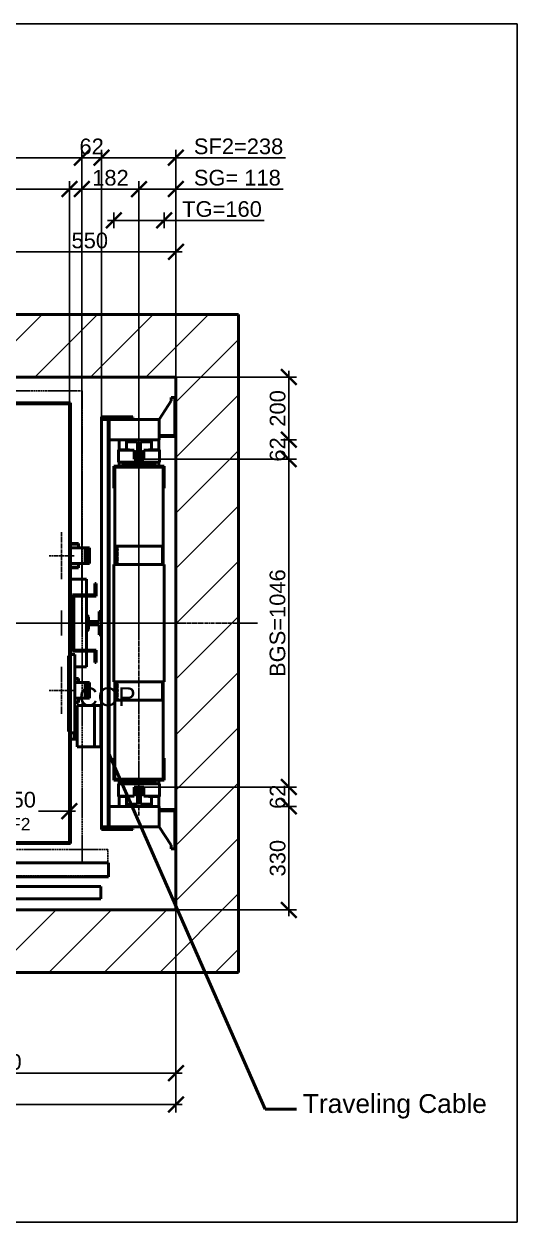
# Model space of a CAD drawing. Header units: millimetres. Extents: x -9546 to 173314, y -46180 to 27253.
# Drawn here: x 46175 to 47748, y -37458 to -33635 of the extents above; entities that cross this region are included whole.
import ezdxf

# ---------------------------------------------------------------- set-up
doc = ezdxf.new("R2010")
doc.units = ezdxf.units.MM
doc.linetypes.add('AM_ISO02W050', pattern=[7.5, 6, -1.5])
doc.linetypes.add('AM_ISO08W050', pattern=[18, 12, -1.5, 3, -1.5])
for name, color, linetype, lineweight in [('AM_0', 7, 'Continuous', 50), ('AM_5', 3, 'Continuous', 25), ('AM_8', 1, 'Continuous', 25), ('LDBuffer-AM_0', 7, 'Continuous', 50), ('LDCar-AM_0', 7, 'Continuous', 50), ('LDCar-AM_3', 6, 'AM_ISO02W050', 25), ('LDCar-AM_7', 4, 'AM_ISO08W050', 25), ('LDCarFrame-AM_0', 7, 'Continuous', 50), ('LDCarFrame-AM_3', 6, 'AM_ISO02W050', 25), ('LDElectricalComponents-AM_0', 7, 'Continuous', 50), ('LDForces-AM_0', 7, 'Continuous', 50), ('LDGear-AM_0', 7, 'Continuous', 50), ('LDGear-AM_7', 4, 'AM_ISO08W050', 25), ('LDGuides-AM_0', 7, 'Continuous', 50), ('LDHallButton-AM_0', 7, 'Continuous', 50), ('LDRailBrackets-AM_0', 7, 'Continuous', 50), ('LDShaft-AM_0', 7, 'Continuous', 50), ('LDShaft-AM_5', 3, 'Continuous', 25), ('LDShaft-AM_7', 4, 'AM_ISO08W050', 25)]:
    doc.layers.add(name, color=color, linetype=linetype, lineweight=lineweight)
doc.layers.add('AM_VIEWS', color=1, linetype='Continuous', lineweight=25, plot=False)
doc.styles.add('LD', font='ARIALUNI.ttf')
doc.dimstyles.new('LIFT', dxfattribs={"dimtxt": 2.5, "dimasz": 2.5, "dimexe": 1.25, "dimexo": 0, "dimgap": 0.5, "dimtad": 1, "dimdec": 0, "dimzin": 1, "dimdsep": 46, "dimtxsty": 'LD', "dimblk": 'ARCHTICK', "dimcen": 0, "dimdle": 1, "dimclrd": 3, "dimclre": 3, "dimclrt": 4, "dimadec": 0, "dimazin": 0, "dimtp": 0.1, "dimtm": 0.1, "dimtfac": 0.71, "dimtdec": 0, "dimtix": 1, "dimtmove": 0, "dimatfit": 3, "dimfxl": 1, "dimtolj": 1, "dimarcsym": 0})

# ---------------------------------------------------------------- blocks, each defined once
blk = doc.blocks.new('LD_20260611094835_000001A7')
at = {"layer": 'AM_8'}
for p, q in [((1523.2, 1700), (1723.2, 1900)), ((1700, 1700), (1900, 1900)), ((1876.8, 1700), (2076.8, 1900)), ((2053.6, 1700), (2253.6, 1900)), ((2150, 1619.7), (2350, 1819.7)), ((2150, 1442.9), (2350, 1642.9)), ((2150, 1266.1), (2350, 1466.1)), ((2150, 1089.3), (2350, 1289.3)), ((2150, 912.6), (2350, 1112.6)), ((2150, 735.8), (2350, 935.8)), ((2150, 559), (2350, 759)), ((2150, 382.2), (2350, 582.2)), ((2150, 205.5), (2350, 405.5)), ((2150, 28.7), (2350, 228.7)), ((2098.1, -200), (2350, 51.9)), ((1600, -167.8), (1767.8, 0)), ((1744.5, -200), (1944.5, 0)), ((1921.3, -200), (2121.3, 0)), ((2274.9, -200), (2350, -124.9))]:
    blk.add_line(p, q, dxfattribs=at)
blk = doc.blocks.new('LD_20260611094835_000001A8')
at = {"layer": 'LDShaft-AM_0'}
for p, q in [((2150, 1900), (0, 1900)), ((2350, 1900), (2150, 1900)), ((2350, -200), (2350, 1900)), ((0, 1700), (2150, 1700)), ((2150, 1635), (2150, 1700)), ((2150, 1700), (2150, 0)), ((2150, 320), (2150, 1510)), ((2150, 0), (2150, 195)), ((1580, 0), (2150, 0)), ((2150, 0), (1600, 0)), ((1600, -200), (2150, -200)), ((2150, -200), (2350, -200))]:
    blk.add_line(p, q, dxfattribs=at)
blk = doc.blocks.new('LD_20260611094835_000001AE')
at = {"layer": 'LDCar-AM_0'}
for p, q in [((900, 100), (8, 100)), ((900, 60), (900, 100)), ((8, 60), (900, 60))]:
    blk.add_line(p, q, dxfattribs=at)
blk = doc.blocks.new('LD_20260611094835_000001B1')
at = {"layer": 'LDElectricalComponents-AM_0'}
for p, q in [((-81.7, 0), (-81.7, -20)), ((-81.7, -20), (-81.7, 0)), ((-72, 20), (-79.5, 20)), ((-94, -20), (-81.7, -20)), ((-81.7, -20), (-72, -20))]:
    blk.add_line(p, q, dxfattribs=at)
blk = doc.blocks.new('LD_20260611094835_000001B3')
at = {"layer": 'AM_0'}
for p, q in [((-17, 87), (-72, 87)), ((-72, 87), (-72, -45)), ((3, 87), (-17, 87)), ((-17, 87), (-17, -45)), ((-17, -45), (-17, 87)), ((3, -45), (3, 87)), ((5, 87), (3, 87)), ((3, 87), (3, -45)), ((5, -45), (5, 87)), ((-72, -45), (-17, -45)), ((-17, -45), (3, -45)), ((3, -45), (5, -45))]:
    blk.add_line(p, q, dxfattribs=at)
blk = doc.blocks.new('LD_20260611094835_000001B4')
at = {"layer": 'LDShaft-AM_7'}
blk.add_line((-1270, 0), (1400, 0), dxfattribs=at)
blk = doc.blocks.new('LD_20260611094835_000001BE')
at = {"layer": 'LDCar-AM_0'}
for p, q in [((100, 658), (0, 658)), ((0, 658), (0, 650)), ((2, 656), (100, 656)), ((2, 650), (2, 656)), ((100, 656), (100, 658)), ((0, -650), (0, -658)), ((0, -658), (100, -658)), ((2, -656), (2, -650)), ((100, -656), (2, -656)), ((100, -658), (100, -656))]:
    blk.add_line(p, q, dxfattribs=at)
blk = doc.blocks.new('LD_20260611094835_000001C3')
at = {"layer": 'LDRailBrackets-AM_0'}
for p, q in [((-15, 709), (-54, 650)), ((-4, 720), (-15, 720)), ((-15, 720), (-15, 709)), ((0, 720), (-4, 720)), ((-4, 720), (-4, 595)), ((-4, 595), (-4, 720)), ((0, 595), (0, 720)), ((-216, 650), (-238, 650)), ((-238, 650), (-238, -650)), ((-216, -650), (-216, 650)), ((-213, 650), (-216, 650)), ((-216, 650), (-216, -650)), ((-54, 650), (-213, 650)), ((-213, -650), (-213, 650)), ((-54, 585), (-54, 650)), ((-213, 585), (-54, 585)), ((-4, 599), (-54, 599)), ((-54, 595), (-4, 595)), ((-54, 595), (-4, 595)), ((-4, 595), (-4, 599)), ((-4, 595), (0, 595)), ((-54, -585), (-213, -585)), ((-54, -650), (-54, -585)), ((-4, -595), (-54, -595)), ((-4, -595), (-54, -595)), ((-54, -599), (-4, -599)), ((0, -595), (-4, -595)), ((-4, -595), (-4, -720)), ((-4, -720), (-4, -595)), ((-4, -599), (-4, -595)), ((0, -720), (0, -595)), ((-238, -650), (-216, -650)), ((-216, -650), (-213, -650)), ((-213, -650), (-54, -650)), ((-54, -650), (-15, -709)), ((-15, -709), (-15, -720)), ((-15, -720), (-4, -720)), ((-4, -720), (0, -720))]:
    blk.add_line(p, q, dxfattribs=at)
blk = doc.blocks.new('LD_20260611094835_000001C4')
at = {"layer": 'LDCar-AM_0'}
for p, q in [((-80, 501), (-80, 431)), ((80, 501), (-80, 501)), ((77, 498), (-77, 498)), ((-77, 498), (-77, 187.5)), ((-77, 431), (-77, 498)), ((-77, 498), (77, 498)), ((77, 187.5), (77, 498)), ((77, 498), (77, 431)), ((80, 431), (80, 501)), ((-80, 431), (-77, 431)), ((77, 431), (80, 431)), ((80, 187.5), (-80, 187.5)), ((-80, 187.5), (-80, -187.5)), ((80, -187.5), (80, 187.5)), ((-80, -187.5), (80, -187.5)), ((-77, -187.5), (-77, -498)), ((77, -498), (77, -187.5)), ((-80, -431), (-80, -501)), ((-77, -431), (-80, -431)), ((-77, -498), (-77, -431)), ((77, -431), (77, -498)), ((80, -431), (77, -431)), ((80, -501), (80, -431)), ((-80, -501), (80, -501)), ((-77, -498), (77, -498)), ((77, -498), (-77, -498))]:
    blk.add_line(p, q, dxfattribs=at)
blk = doc.blocks.new('LD_20260611094835_000001C5')
at = {"layer": 'LDGear-AM_0'}
for p, q in [((-69.3, 246), (-75, 246)), ((-75, 246), (-75, 187.5)), ((-53, 246), (-69.3, 246)), ((-28.7, 246), (-53, 246)), ((0, 246), (-28.7, 246)), ((28.7, 246), (0, 246)), ((53, 246), (28.7, 246)), ((69.3, 246), (53, 246)), ((75, 246), (69.3, 246)), ((75, 187.5), (75, 246)), ((-75, -187.5), (-75, -246)), ((75, -246), (75, -187.5)), ((-75, -246), (-69.3, -246)), ((-69.3, -246), (-53, -246)), ((-53, -246), (-28.7, -246)), ((-28.7, -246), (0, -246)), ((0, -246), (28.7, -246)), ((28.7, -246), (53, -246)), ((53, -246), (69.3, -246)), ((69.3, -246), (75, -246))]:
    blk.add_line(p, q, dxfattribs=at)
blk = doc.blocks.new('LD_20260611094835_000001C6')
at = {"layer": 'LDGear-AM_7'}
for p, q in [((0, 40), (0, -40)), ((112.5, 0), (-112.5, 0))]:
    blk.add_line(p, q, dxfattribs=at)
blk = doc.blocks.new('LD_20260611094835_000001C8')
at = {"layer": 'LDCar-AM_7'}
blk.add_line((0, -614), (0, 614), dxfattribs=at)
blk = doc.blocks.new('LD_20260611094835_000001C9')
at = {"layer": 'LDCarFrame-AM_0'}
for p, q in [((-65, 30), (-65, 29)), ((-30, 30), (-65, 30)), ((-15, 29), (-65, 29)), ((-65, 29), (-65, -10)), ((-30, 29), (-30, 30)), ((-15, 0), (-15, 29)), ((-15, 24), (-15, 0)), ((-6, 24), (-15, 24)), ((15, 0), (-15, 0)), ((-6, 0), (-6, 24)), ((6, 24), (6, 0)), ((15, 24), (6, 24)), ((65, 29), (15, 29)), ((15, 29), (15, 0)), ((15, 0), (15, 24)), ((65, 30), (30, 30)), ((30, 30), (30, 29)), ((65, 29), (65, 30)), ((65, -10), (65, 29)), ((-65, -10), (65, -10)), ((-52, -10), (-52, -14)), ((-52, -14), (52, -14)), ((52, -14), (52, -10))]:
    blk.add_line(p, q, dxfattribs=at)
blk = doc.blocks.new('LD_20260611094835_000001CA')
at = {"layer": 'LDCarFrame-AM_0'}
for p, q in [((-52, -14), (-52, -17.5)), ((-52, -17.5), (52, -17.5)), ((52, -17.5), (52, -14))]:
    blk.add_line(p, q, dxfattribs=at)
blk = doc.blocks.new('LD_20260611094835_000001CB')
at = {"layer": 'LDCarFrame-AM_0'}
for p, q in [((-52, 17.5), (-52, 14)), ((52, 17.5), (-52, 17.5)), ((52, 14), (52, 17.5))]:
    blk.add_line(p, q, dxfattribs=at)
blk = doc.blocks.new('LD_20260611094835_000001CC')
at = {"layer": 'LDCarFrame-AM_0'}
for p, q in [((-65, 10), (-65, -29)), ((65, 10), (-65, 10)), ((52, 14), (-52, 14)), ((-52, 14), (-52, 10)), ((-15, -29), (-15, 0)), ((-15, 0), (15, 0)), ((-15, 0), (-15, -24)), ((-6, -24), (-6, 0)), ((6, 0), (6, -24)), ((15, 0), (15, -29)), ((15, -24), (15, 0)), ((52, 10), (52, 14)), ((65, -29), (65, 10)), ((-65, -29), (-65, -30)), ((-65, -29), (-15, -29)), ((-65, -30), (-30, -30)), ((-30, -30), (-30, -29)), ((-15, -24), (-6, -24)), ((6, -24), (15, -24)), ((15, -29), (65, -29)), ((30, -29), (30, -30)), ((30, -30), (65, -30)), ((65, -30), (65, -29))]:
    blk.add_line(p, q, dxfattribs=at)
blk = doc.blocks.new('LD_20260611094835_000001CE')
at = {"layer": 'LDGuides-AM_0'}
for p, q in [((5, 31), (-5, 31)), ((-5, 31), (-5, -24)), ((5, -24), (5, 31)), ((-5, -24), (-37.5, -24)), ((-37.5, -24), (-37.5, -31)), ((-37.5, -31), (37.5, -31)), ((37.5, -24), (5, -24)), ((37.5, -31), (37.5, -24))]:
    blk.add_line(p, q, dxfattribs=at)
blk = doc.blocks.new('LD_20260611094835_000001D1')
at = {"layer": 'LDGuides-AM_0'}
for p, q in [((37.5, 31), (-37.5, 31)), ((-37.5, 31), (-37.5, 24)), ((-37.5, 24), (-5, 24)), ((-5, 24), (-5, -31)), ((5, -31), (5, 24)), ((5, 24), (37.5, 24)), ((37.5, 24), (37.5, 31)), ((-5, -31), (5, -31))]:
    blk.add_line(p, q, dxfattribs=at)
blk = doc.blocks.new('LD_20260611094835_000001D4')
at = {"layer": 'LDBuffer-AM_0'}
for p, q in [((-40, 585), (-63, 585)), ((-63, 585), (-63, 553)), ((-37.5, 585), (-40, 585)), ((-40, 585), (-40, 553)), ((-37.5, 585), (-40, 585)), ((-40, 585), (-40, 553)), ((40, 585), (37.5, 585)), ((40, 585), (37.5, 585)), ((63, 585), (40, 585)), ((40, 553), (40, 585)), ((40, 553), (40, 585)), ((63, 553), (63, 585)), ((-63, 513), (-63, 501)), ((-6, 525), (-5, 525)), ((-6, 525), (-5, 525)), ((5, 525), (6, 525)), ((5, 525), (6, 525)), ((63, 501), (63, 513)), ((-63, -501), (-63, -513)), ((-5, -525), (-6, -525)), ((-5, -525), (-6, -525)), ((6, -525), (5, -525)), ((6, -525), (5, -525)), ((63, -513), (63, -501)), ((-63, -553), (-63, -585)), ((-40, -553), (-40, -585)), ((-40, -553), (-40, -585)), ((40, -585), (40, -553)), ((40, -585), (40, -553)), ((63, -585), (63, -553)), ((-63, -585), (-40, -585)), ((-40, -585), (-37.5, -585)), ((-40, -585), (-37.5, -585)), ((37.5, -585), (40, -585)), ((37.5, -585), (40, -585)), ((40, -585), (63, -585))]:
    blk.add_line(p, q, dxfattribs=at)
blk = doc.blocks.new('LD_20260611094835_000001D5')
at = {"layer": 'LDCar-AM_0'}
for p, q in [((803, 703), (-803, 703)), ((-800, 700), (800, 700)), ((800, 700), (800, -700)), ((803, -703), (803, 703)), ((800, -700), (450, -700)), ((453, -703), (803, -703))]:
    blk.add_line(p, q, dxfattribs=at)
blk = doc.blocks.new('LD_20260611094835_000001D6')
at = {"layer": 'LDForces-AM_0'}
for p, q in [((1855.6, 1152.5), (1869.5, 1152.5)), ((1869.5, 1152.5), (1855.6, 1152.5)), ((1855.6, 1147.5), (1869.5, 1147.5)), ((1869.5, 1147.5), (1855.6, 1147.5)), ((1871.5, 1155), (1857.5, 1155)), ((1871.5, 1155), (1869.5, 1152.5)), ((1869.5, 1152.5), (1871.5, 1155)), ((1869.5, 1152.5), (1871.5, 1150)), ((1871.5, 1150), (1869.5, 1152.5)), ((1871.5, 1150), (1869.5, 1147.5)), ((1869.5, 1147.5), (1871.5, 1150)), ((1869.5, 1147.5), (1871.5, 1145)), ((1871.5, 1145), (1869.5, 1147.5)), ((1874, 1155), (1871.5, 1155)), ((1874, 1105), (1874, 1155)), ((1960, 1155), (1959.5, 1155)), ((1962.5, 1155), (1960, 1155)), ((1960, 1155), (1960, 1105)), ((1960, 1105), (1960, 1155)), ((1964.5, 1152.5), (1962.5, 1155)), ((1962.5, 1150), (1964.5, 1152.5)), ((1964.5, 1147.5), (1962.5, 1150)), ((1962.5, 1145), (1964.5, 1147.5)), ((1855.6, 1142.5), (1869.5, 1142.5)), ((1869.5, 1142.5), (1855.6, 1142.5)), ((1855.6, 1137.5), (1869.5, 1137.5)), ((1869.5, 1137.5), (1855.6, 1137.5)), ((1855.6, 1132.5), (1869.5, 1132.5)), ((1869.5, 1132.5), (1855.6, 1132.5)), ((1855.6, 1127.5), (1869.5, 1127.5)), ((1869.5, 1127.5), (1855.6, 1127.5)), ((1855.6, 1122.5), (1869.5, 1122.5)), ((1869.5, 1122.5), (1855.6, 1122.5)), ((1855.6, 1117.5), (1869.5, 1117.5)), ((1869.5, 1117.5), (1855.6, 1117.5)), ((1855.6, 1112.5), (1869.5, 1112.5)), ((1869.5, 1112.5), (1855.6, 1112.5)), ((1871.5, 1145), (1869.5, 1142.5)), ((1869.5, 1142.5), (1871.5, 1145)), ((1869.5, 1142.5), (1871.5, 1140)), ((1871.5, 1140), (1869.5, 1142.5)), ((1871.5, 1140), (1869.5, 1137.5)), ((1869.5, 1137.5), (1871.5, 1140)), ((1869.5, 1137.5), (1871.5, 1135)), ((1871.5, 1135), (1869.5, 1137.5)), ((1871.5, 1135), (1869.5, 1132.5)), ((1869.5, 1132.5), (1871.5, 1135)), ((1869.5, 1132.5), (1871.5, 1130)), ((1871.5, 1130), (1869.5, 1132.5)), ((1871.5, 1130), (1869.5, 1127.5)), ((1869.5, 1127.5), (1871.5, 1130)), ((1869.5, 1127.5), (1871.5, 1125)), ((1871.5, 1125), (1869.5, 1127.5)), ((1871.5, 1125), (1869.5, 1122.5)), ((1869.5, 1122.5), (1871.5, 1125)), ((1869.5, 1122.5), (1871.5, 1120)), ((1871.5, 1120), (1869.5, 1122.5)), ((1871.5, 1120), (1869.5, 1117.5)), ((1869.5, 1117.5), (1871.5, 1120)), ((1869.5, 1117.5), (1871.5, 1115)), ((1871.5, 1115), (1869.5, 1117.5)), ((1871.5, 1115), (1869.5, 1112.5)), ((1869.5, 1112.5), (1871.5, 1115)), ((1869.5, 1112.5), (1871.5, 1110)), ((1871.5, 1110), (1869.5, 1112.5)), ((1871.5, 1110), (1869.5, 1107.5)), ((1869.5, 1107.5), (1871.5, 1110)), ((1964.5, 1142.5), (1962.5, 1145)), ((1962.5, 1140), (1964.5, 1142.5)), ((1964.5, 1137.5), (1962.5, 1140)), ((1962.5, 1135), (1964.5, 1137.5)), ((1964.5, 1132.5), (1962.5, 1135)), ((1962.5, 1130), (1964.5, 1132.5)), ((1964.5, 1127.5), (1962.5, 1130)), ((1962.5, 1125), (1964.5, 1127.5)), ((1964.5, 1122.5), (1962.5, 1125)), ((1962.5, 1120), (1964.5, 1122.5)), ((1964.5, 1117.5), (1962.5, 1120)), ((1962.5, 1115), (1964.5, 1117.5)), ((1964.5, 1112.5), (1962.5, 1115)), ((1962.5, 1110), (1964.5, 1112.5)), ((1964.5, 1107.5), (1962.5, 1110)), ((1855.6, 1107.5), (1869.5, 1107.5)), ((1869.5, 1107.5), (1855.6, 1107.5)), ((1857.5, 1105), (1871.5, 1105)), ((1869.5, 1107.5), (1871.5, 1105)), ((1871.5, 1105), (1869.5, 1107.5)), ((1871.5, 1105), (1874, 1105)), ((1959.5, 1105), (1960, 1105)), ((1960, 1105), (1962.5, 1105)), ((1962.5, 1105), (1964.5, 1107.5)), ((1855.6, 722.5), (1869.5, 722.5)), ((1869.5, 722.5), (1855.6, 722.5)), ((1855.6, 717.5), (1869.5, 717.5)), ((1869.5, 717.5), (1855.6, 717.5)), ((1855.6, 712.5), (1869.5, 712.5)), ((1869.5, 712.5), (1855.6, 712.5)), ((1855.6, 707.5), (1869.5, 707.5)), ((1869.5, 707.5), (1855.6, 707.5)), ((1855.6, 702.5), (1869.5, 702.5)), ((1869.5, 702.5), (1855.6, 702.5)), ((1855.6, 697.5), (1869.5, 697.5)), ((1869.5, 697.5), (1855.6, 697.5)), ((1855.6, 692.5), (1869.5, 692.5)), ((1869.5, 692.5), (1855.6, 692.5)), ((1871.5, 725), (1857.5, 725)), ((1871.5, 725), (1869.5, 722.5)), ((1869.5, 722.5), (1871.5, 725)), ((1869.5, 722.5), (1871.5, 720)), ((1871.5, 720), (1869.5, 722.5)), ((1871.5, 720), (1869.5, 717.5)), ((1869.5, 717.5), (1871.5, 720)), ((1869.5, 717.5), (1871.5, 715)), ((1871.5, 715), (1869.5, 717.5)), ((1871.5, 715), (1869.5, 712.5)), ((1869.5, 712.5), (1871.5, 715)), ((1869.5, 712.5), (1871.5, 710)), ((1871.5, 710), (1869.5, 712.5)), ((1871.5, 710), (1869.5, 707.5)), ((1869.5, 707.5), (1871.5, 710)), ((1869.5, 707.5), (1871.5, 705)), ((1871.5, 705), (1869.5, 707.5)), ((1871.5, 705), (1869.5, 702.5)), ((1869.5, 702.5), (1871.5, 705)), ((1869.5, 702.5), (1871.5, 700)), ((1871.5, 700), (1869.5, 702.5)), ((1871.5, 700), (1869.5, 697.5)), ((1869.5, 697.5), (1871.5, 700)), ((1869.5, 697.5), (1871.5, 695)), ((1871.5, 695), (1869.5, 697.5)), ((1871.5, 695), (1869.5, 692.5)), ((1869.5, 692.5), (1871.5, 695)), ((1869.5, 692.5), (1871.5, 690)), ((1871.5, 690), (1869.5, 692.5)), ((1871.5, 690), (1869.5, 687.5)), ((1869.5, 687.5), (1871.5, 690)), ((1874, 725), (1871.5, 725)), ((1874, 675), (1874, 725)), ((1960, 725), (1959.5, 725)), ((1962.5, 725), (1960, 725)), ((1960, 725), (1960, 675)), ((1960, 675), (1960, 725)), ((1964.5, 722.5), (1962.5, 725)), ((1962.5, 720), (1964.5, 722.5)), ((1964.5, 717.5), (1962.5, 720)), ((1962.5, 715), (1964.5, 717.5)), ((1964.5, 712.5), (1962.5, 715)), ((1962.5, 710), (1964.5, 712.5)), ((1964.5, 707.5), (1962.5, 710)), ((1962.5, 705), (1964.5, 707.5)), ((1964.5, 702.5), (1962.5, 705)), ((1962.5, 700), (1964.5, 702.5)), ((1964.5, 697.5), (1962.5, 700)), ((1962.5, 695), (1964.5, 697.5)), ((1964.5, 692.5), (1962.5, 695)), ((1962.5, 690), (1964.5, 692.5)), ((1964.5, 687.5), (1962.5, 690)), ((1855.6, 687.5), (1869.5, 687.5)), ((1869.5, 687.5), (1855.6, 687.5)), ((1855.6, 682.5), (1869.5, 682.5)), ((1869.5, 682.5), (1855.6, 682.5)), ((1855.6, 677.5), (1869.5, 677.5)), ((1869.5, 677.5), (1855.6, 677.5)), ((1857.5, 675), (1871.5, 675)), ((1869.5, 687.5), (1871.5, 685)), ((1871.5, 685), (1869.5, 687.5)), ((1871.5, 685), (1869.5, 682.5)), ((1869.5, 682.5), (1871.5, 685)), ((1869.5, 682.5), (1871.5, 680)), ((1871.5, 680), (1869.5, 682.5)), ((1871.5, 680), (1869.5, 677.5)), ((1869.5, 677.5), (1871.5, 680)), ((1869.5, 677.5), (1871.5, 675)), ((1871.5, 675), (1869.5, 677.5)), ((1871.5, 675), (1874, 675)), ((1959.5, 675), (1960, 675)), ((1960, 675), (1962.5, 675)), ((1962.5, 685), (1964.5, 687.5)), ((1964.5, 682.5), (1962.5, 685)), ((1962.5, 680), (1964.5, 682.5)), ((1964.5, 677.5), (1962.5, 680)), ((1962.5, 675), (1964.5, 677.5))]:
    blk.add_line(p, q, dxfattribs=at)
blk = doc.blocks.new('LD_20260611094835_000001D7')
at = {"layer": 'LDCarFrame-AM_0'}
for p, q in [((855, 140), (803, 140)), ((855, 90), (855, 140)), ((885, 126), (881, 126)), ((881, 126), (881, 90)), ((885, 86), (885, 126)), ((881, 90), (810, 90)), ((810, 90), (810, 50)), ((814, 86), (885, 86)), ((814, 50), (814, 86)), ((855, -86), (855, 86)), ((814, 50), (810, 50)), ((810, 50), (810, -50)), ((810, 50), (814, 50)), ((814, -50), (814, 50)), ((814, -50), (810, -50)), ((810, -50), (810, -90)), ((810, -50), (814, -50)), ((814, -86), (814, -50)), ((810, -90), (881, -90)), ((885, -86), (814, -86)), ((855, -140), (855, -90)), ((881, -90), (881, -126)), ((885, -126), (885, -86)), ((817.5, -140), (855, -140)), ((881, -126), (885, -126))]:
    blk.add_line(p, q, dxfattribs=at)
blk = doc.blocks.new('LD_20260611094835_000001D8')
at = {"layer": 'LDGear-AM_0'}
for p, q in [((829, 253.5), (803, 253.5)), ((829, 251.5), (803, 251.5)), ((803, 251.5), (829, 251.5)), ((803.7, 240), (803, 240)), ((828, 240), (803.7, 240)), ((844.3, 240), (828, 240)), ((829, 251.5), (829, 253.5)), ((829, 240), (829, 251.5)), ((847.5, 240), (844.3, 240)), ((803, 190), (803.7, 190)), ((829, 178.5), (803, 178.5)), ((803, 178.5), (829, 178.5)), ((803, 176.5), (829, 176.5)), ((803.7, 190), (828, 190)), ((828, 190), (844.3, 190)), ((829, 178.5), (829, 190)), ((829, 176.5), (829, 178.5)), ((844.3, 190), (847.5, 190)), ((829, -176.5), (817.5, -176.5)), ((829, -178.5), (817.5, -178.5)), ((817.5, -178.5), (829, -178.5)), ((828, -190), (817.5, -190)), ((844.3, -190), (828, -190)), ((829, -178.5), (829, -176.5)), ((829, -190), (829, -178.5)), ((847.5, -190), (844.3, -190)), ((817.5, -240), (828, -240)), ((829, -251.5), (817.5, -251.5)), ((817.5, -251.5), (829, -251.5)), ((817.5, -253.5), (829, -253.5)), ((828, -240), (844.3, -240)), ((829, -251.5), (829, -240)), ((829, -253.5), (829, -251.5)), ((844.3, -240), (847.5, -240))]:
    blk.add_line(p, q, dxfattribs=at)
at = {"layer": 'LDGear-AM_7'}
for p, q in [((775, 280), (775, 290)), ((775, 150), (775, 280)), ((815, 215), (735, 215)), ((775, 140), (775, 150)), ((775, -150), (775, -140)), ((775, -280), (775, -150)), ((815, -215), (735, -215)), ((775, -290), (775, -280))]:
    blk.add_line(p, q, dxfattribs=at)
blk = doc.blocks.new('LD_20260611094835_000001DA')
at = {"layer": 'LDGear-AM_7'}
for p, q in [((0, -40), (0, 40)), ((-115, 0), (115, 0))]:
    blk.add_line(p, q, dxfattribs=at)
blk = doc.blocks.new('LD_20260611094835_000001DE')
at = {"layer": 'LDCarFrame-AM_0'}
for p, q in [((20.5, 20), (15, 26.3)), ((20.5, 15), (15, 15)), ((15, 15), (20.5, 15)), ((15, 6), (20.5, 6)), ((20.5, 15), (20.5, 20)), ((20.5, 6), (20.5, 15)), ((20.5, -6), (15, -6)), ((15, -15), (20.5, -15)), ((20.5, -15), (15, -15)), ((15, -26.3), (20.5, -20)), ((20.5, -15), (20.5, -6)), ((20.5, -20), (20.5, -15))]:
    blk.add_line(p, q, dxfattribs=at)
blk = doc.blocks.new('LD_20260611094835_000001E6')
at = {"layer": 'LDGuides-AM_0'}
for p, q in [((24, 5), (-16, 5)), ((31, 37.5), (24, 37.5)), ((24, 37.5), (24, 5)), ((31, -37.5), (31, 37.5)), ((-16, -5), (24, -5)), ((24, -5), (24, -37.5)), ((24, -37.5), (31, -37.5))]:
    blk.add_line(p, q, dxfattribs=at)
blk = doc.blocks.new('LD_20260611094835_000001E8')
at = {"layer": 'LDCarFrame-AM_3'}
for p, q in [((841, 741), (-841, 741)), ((841, 741), (-841, 741)), ((841, 741), (-841, 741)), ((841, 741), (-841, 741)), ((841, -765), (841, 741)), ((841, -765), (841, 741)), ((841, -765), (841, 741)), ((841, -765), (841, 741)), ((800, 700), (-800, 700)), ((800, -700), (800, 700)), ((-800, -700), (800, -700)), ((-841, -765), (841, -765)), ((-841, -765), (841, -765)), ((-841, -765), (841, -765)), ((-841, -765), (841, -765))]:
    blk.add_line(p, q, dxfattribs=at)
blk = doc.blocks.new('LD_20260611094835_000001EA')
at = {"layer": 'LDCar-AM_0'}
for p, q in [((925, 45), (471.5, 45)), ((925, 0), (925, 45)), ((8, 0), (925, 0))]:
    blk.add_line(p, q, dxfattribs=at)
blk = doc.blocks.new('LD_20260611094835_000001EB')
at = {"layer": 'LDCar-AM_3'}
for p, q in [((923, 87.4), (-923, 87.4)), ((923, 4), (923, 87.4)), ((-923, 4), (923, 4))]:
    blk.add_line(p, q, dxfattribs=at)
blk = doc.blocks.new('LD_20260611094835_000001EC')
at = {"layer": 'LDHallButton-AM_0'}
for p, q in [((-0.01, 120.5), (-3, 120.5)), ((-3, 120.5), (-3, -120.5)), ((0, 125), (-0.01, 125)), ((-0.01, 125), (-0.01, -125)), ((17.49, 125), (3, 125)), ((17.49, -125), (17.49, 125)), ((-3, -120.5), (-0.01, -120.5)), ((-0.01, -125), (0, -125)), ((3, -125), (17.49, -125))]:
    blk.add_line(p, q, dxfattribs=at)
blk = doc.blocks.new('_ArchTick')
at = {"color": 0, "linetype": 'ByBlock', "const_width": 0.15}
blk.add_lwpolyline([(-0.5, -0.5), (0.5, 0.5)], dxfattribs=at)
blk = doc.blocks.new('*D2433')
at = {"layer": 'Defpoints', "color": 0, "transparency": 16777216}
for p in [(44509.7, -36462.1), (46659.7, -36462.1), (46659.7, -37083.1)]:
    blk.add_point(p, dxfattribs=at)
at = {"layer": 'LDShaft-AM_5', "color": 3, "lineweight": -2, "transparency": 16777216}
for p, q in [((44509.7, -36462.1), (44509.7, -37108.1)), ((46659.7, -36462.1), (46659.7, -37108.1)), ((44489.7, -37083.1), (46679.7, -37083.1))]:
    blk.add_line(p, q, dxfattribs=at)
at = {"layer": 'LDShaft-AM_5', "color": 3, "lineweight": -2, "transparency": 16777216, "xscale": 50, "yscale": 50, "zscale": 50, "rotation": 180}
blk.add_blockref('_ArchTick', (44509.7, -37083.1), dxfattribs=at)
at = {"layer": 'LDShaft-AM_5', "color": 3, "lineweight": -2, "transparency": 16777216, "xscale": 50, "yscale": 50, "zscale": 50}
blk.add_blockref('_ArchTick', (46659.7, -37083.1), dxfattribs=at)
at = {"layer": 'LDShaft-AM_5', "color": 4, "transparency": 16777216, "insert": (45584.7, -37047.2), "char_height": 50, "attachment_point": 5, "style": 'LD'}
blk.add_mtext('\\A1;BS=2150', dxfattribs=at)
blk = doc.blocks.new('*D2441')
at = {"layer": 'AM_5', "color": 3, "lineweight": -2, "transparency": 16777216}
for p, q in [((46339.7, -34162.1), (46561.7, -34162.1)), ((46359.7, -35547.1), (46359.7, -34137.1)), ((46541.7, -35547.1), (46541.7, -34137.1))]:
    blk.add_line(p, q, dxfattribs=at)
at = {"layer": 'Defpoints', "color": 0, "transparency": 16777216}
for p in [(46541.7, -34162.1), (46359.7, -35547.1), (46541.7, -35547.1)]:
    blk.add_point(p, dxfattribs=at)
at = {"layer": 'AM_5', "color": 3, "lineweight": -2, "transparency": 16777216, "xscale": 50, "yscale": 50, "zscale": 50, "rotation": 180}
blk.add_blockref('_ArchTick', (46359.7, -34162.1), dxfattribs=at)
at = {"layer": 'AM_5', "color": 3, "lineweight": -2, "transparency": 16777216, "xscale": 50, "yscale": 50, "zscale": 50}
blk.add_blockref('_ArchTick', (46541.7, -34162.1), dxfattribs=at)
at = {"layer": 'AM_5', "color": 4, "transparency": 16777216, "insert": (46450.7, -34126.5), "char_height": 50, "attachment_point": 5, "style": 'LD'}
blk.add_mtext('\\A1;182', dxfattribs=at)
blk = doc.blocks.new('*D2443')
at = {"layer": 'Defpoints', "color": 0, "transparency": 16777216}
for p in [(46359.7, -34062.1), (44679.7, -35547.1), (46359.7, -35547.1)]:
    blk.add_point(p, dxfattribs=at)
at = {"layer": 'LDShaft-AM_5', "color": 3, "lineweight": -2, "transparency": 16777216}
for p, q in [((44679.7, -35547.1), (44679.7, -34037.1)), ((46359.7, -35547.1), (46359.7, -34037.1)), ((44659.7, -34062.1), (46379.7, -34062.1))]:
    blk.add_line(p, q, dxfattribs=at)
at = {"layer": 'LDShaft-AM_5', "color": 3, "lineweight": -2, "transparency": 16777216, "xscale": 50, "yscale": 50, "zscale": 50, "rotation": 180}
blk.add_blockref('_ArchTick', (44679.7, -34062.1), dxfattribs=at)
at = {"layer": 'LDShaft-AM_5', "color": 3, "lineweight": -2, "transparency": 16777216, "xscale": 50, "yscale": 50, "zscale": 50}
blk.add_blockref('_ArchTick', (46359.7, -34062.1), dxfattribs=at)
at = {"layer": 'LDShaft-AM_5', "color": 4, "transparency": 16777216, "insert": (45519.7, -34026.2), "char_height": 50, "attachment_point": 5, "style": 'LD'}
blk.add_mtext('\\A1;BKS= 1680', dxfattribs=at)
blk = doc.blocks.new('*D2444')
at = {"layer": 'Defpoints', "color": 0, "transparency": 16777216}
for p in [(46421.7, -34062.1), (46359.7, -35547.1), (46421.7, -35547.1)]:
    blk.add_point(p, dxfattribs=at)
at = {"layer": 'LDShaft-AM_5', "color": 3, "lineweight": -2, "transparency": 16777216}
for p, q in [((46359.7, -35547.1), (46359.7, -34037.1)), ((46421.7, -35547.1), (46421.7, -34037.1)), ((46359.7, -34062.1), (46309.7, -34062.1)), ((46359.7, -34062.1), (46421.7, -34062.1)), ((46421.7, -34062.1), (46471.7, -34062.1))]:
    blk.add_line(p, q, dxfattribs=at)
at = {"layer": 'LDShaft-AM_5', "color": 3, "lineweight": -2, "transparency": 16777216, "xscale": 50, "yscale": 50, "zscale": 50}
blk.add_blockref('_ArchTick', (46359.7, -34062.1), dxfattribs=at)
at = {"layer": 'LDShaft-AM_5', "color": 3, "lineweight": -2, "transparency": 16777216, "xscale": 50, "yscale": 50, "zscale": 50, "rotation": 180}
blk.add_blockref('_ArchTick', (46421.7, -34062.1), dxfattribs=at)
at = {"layer": 'LDShaft-AM_5', "color": 4, "transparency": 16777216, "insert": (46390.7, -34026.5), "char_height": 50, "attachment_point": 5, "style": 'LD'}
blk.add_mtext('\\A1;62', dxfattribs=at)
blk = doc.blocks.new('_NONE')
blk = doc.blocks.new('*D2446')
at = {"layer": 'AM_5', "color": 3, "lineweight": -2, "transparency": 16777216}
for p, q in [((45519.7, -36958.1), (45519.7, -37008.1)), ((46659.7, -36958.1), (46659.7, -37008.1)), ((45499.7, -36983.1), (46679.7, -36983.1))]:
    blk.add_line(p, q, dxfattribs=at)
at = {"layer": 'Defpoints', "color": 0, "transparency": 16777216}
for p in [(45519.7, -36958.1), (46659.7, -36958.1), (46659.7, -36983.1)]:
    blk.add_point(p, dxfattribs=at)
at = {"layer": 'AM_5', "color": 3, "lineweight": -2, "transparency": 16777216, "xscale": 50, "yscale": 50, "zscale": 50, "rotation": 180}
blk.add_blockref('_ArchTick', (45519.7, -36983.1), dxfattribs=at)
at = {"layer": 'AM_5', "color": 3, "lineweight": -2, "transparency": 16777216, "xscale": 50, "yscale": 50, "zscale": 50}
blk.add_blockref('_ArchTick', (46659.7, -36983.1), dxfattribs=at)
at = {"layer": 'AM_5', "color": 4, "transparency": 16777216, "insert": (46089.7, -36947.5), "char_height": 50, "attachment_point": 5, "style": 'LD'}
blk.add_mtext('\\A1;1140', dxfattribs=at)
blk = doc.blocks.new('*D2447')
at = {"layer": 'Defpoints', "color": 0, "transparency": 16777216}
for p in [(45969.7, -36117.1), (46319.7, -36117.1), (46319.7, -36147.1)]:
    blk.add_point(p, dxfattribs=at)
at = {"layer": 'LDShaft-AM_5', "color": 3, "lineweight": -2, "transparency": 16777216}
for p, q in [((45969.7, -36117.1), (45969.7, -36172.1)), ((46319.7, -36117.1), (46319.7, -36172.1)), ((45949.7, -36147.1), (46029.7, -36147.1)), ((46339.7, -36147.1), (46221.4, -36147.1))]:
    blk.add_line(p, q, dxfattribs=at)
at = {"layer": 'LDShaft-AM_5', "color": 3, "lineweight": -2, "transparency": 16777216, "xscale": 50, "yscale": 50, "zscale": 50, "rotation": 180}
blk.add_blockref('_ArchTick', (45969.7, -36147.1), dxfattribs=at)
at = {"layer": 'LDShaft-AM_5', "color": 3, "lineweight": -2, "transparency": 16777216, "xscale": 50, "yscale": 50, "zscale": 50}
blk.add_blockref('_ArchTick', (46319.7, -36147.1), dxfattribs=at)
at = {"layer": 'LDShaft-AM_5', "color": 4, "transparency": 16777216, "insert": (46125.6, -36147.1), "char_height": 50, "attachment_point": 5, "style": 'LD'}
blk.add_mtext('\\A1;   350\\P\\H0.8x;\\SBKF2', dxfattribs=at)
blk = doc.blocks.new('*D2451')
at = {"layer": 'Defpoints', "color": 0, "transparency": 16777216}
for p in [(46659.7, -34062.1), (46421.7, -35547.1), (46659.7, -35547.1)]:
    blk.add_point(p, dxfattribs=at)
at = {"layer": 'LDShaft-AM_5', "color": 3, "lineweight": -2, "transparency": 16777216}
for p, q in [((46421.7, -35547.1), (46421.7, -34037.1)), ((46659.7, -35547.1), (46659.7, -34037.1)), ((46401.7, -34062.1), (46659.7, -34062.1)), ((46659.7, -34062.1), (47009, -34062.1))]:
    blk.add_line(p, q, dxfattribs=at)
at = {"layer": 'LDShaft-AM_5', "color": 3, "lineweight": -2, "transparency": 16777216, "xscale": 50, "yscale": 50, "zscale": 50, "rotation": 180}
blk.add_blockref('_ArchTick', (46421.7, -34062.1), dxfattribs=at)
at = {"layer": 'LDShaft-AM_5', "color": 3, "lineweight": -2, "transparency": 16777216, "xscale": 50, "yscale": 50, "zscale": 50}
blk.add_blockref('_ArchTick', (46659.7, -34062.1), dxfattribs=at)
at = {"layer": 'LDShaft-AM_5', "color": 4, "transparency": 16777216, "insert": (46859.4, -34026.2), "char_height": 50, "attachment_point": 5, "style": 'LD'}
blk.add_mtext('\\A1;SF2=238', dxfattribs=at)
blk = doc.blocks.new('*D2453')
at = {"layer": 'Defpoints', "color": 0, "transparency": 16777216}
for p in [(46541.7, -35024.1), (47019.7, -35024.1), (46541.7, -36070.1)]:
    blk.add_point(p, dxfattribs=at)
at = {"layer": 'LDShaft-AM_5', "color": 3, "lineweight": -2, "transparency": 16777216}
for p, q in [((47019.7, -36090.1), (47019.7, -35004.1)), ((46541.7, -35024.1), (47044.7, -35024.1)), ((46541.7, -36070.1), (47044.7, -36070.1))]:
    blk.add_line(p, q, dxfattribs=at)
at = {"layer": 'LDShaft-AM_5', "color": 3, "lineweight": -2, "transparency": 16777216, "xscale": 50, "yscale": 50, "zscale": 50}
for p, rotation in [((47019.7, -35024.1), 90), ((47019.7, -36070.1), 270)]:
    blk.add_blockref('_ArchTick', p, dxfattribs=dict(at, rotation=rotation))
at = {"layer": 'LDShaft-AM_5', "color": 4, "transparency": 16777216, "insert": (46983.9, -35547.1), "char_height": 50, "attachment_point": 5, "rotation": 90, "style": 'LD'}
blk.add_mtext('\\A1;BGS=1046', dxfattribs=at)
blk = doc.blocks.new('*D2455')
at = {"layer": 'Defpoints', "color": 0, "transparency": 16777216}
for p in [(46659.7, -34362.1), (46109.7, -34387.1), (46659.7, -34387.1)]:
    blk.add_point(p, dxfattribs=at)
at = {"layer": 'LDShaft-AM_5', "color": 3, "lineweight": -2, "transparency": 16777216}
for p, q in [((46089.7, -34362.1), (46679.7, -34362.1)), ((46109.7, -34387.1), (46109.7, -34337.1)), ((46659.7, -34387.1), (46659.7, -34337.1))]:
    blk.add_line(p, q, dxfattribs=at)
at = {"layer": 'LDShaft-AM_5', "color": 3, "lineweight": -2, "transparency": 16777216, "xscale": 50, "yscale": 50, "zscale": 50, "rotation": 180}
blk.add_blockref('_ArchTick', (46109.7, -34362.1), dxfattribs=at)
at = {"layer": 'LDShaft-AM_5', "color": 3, "lineweight": -2, "transparency": 16777216, "xscale": 50, "yscale": 50, "zscale": 50}
blk.add_blockref('_ArchTick', (46659.7, -34362.1), dxfattribs=at)
at = {"layer": 'LDShaft-AM_5', "color": 4, "transparency": 16777216, "insert": (46384.7, -34326.5), "char_height": 50, "attachment_point": 5, "style": 'LD'}
blk.add_mtext('\\A1;550', dxfattribs=at)
blk = doc.blocks.new('*D2457')
at = {"layer": 'Defpoints', "color": 0, "transparency": 16777216}
for p in [(46541.7, -34762.1), (47019.7, -34762.1), (46994.7, -34962.1)]:
    blk.add_point(p, dxfattribs=at)
at = {"layer": 'LDShaft-AM_5', "color": 3, "lineweight": -2, "transparency": 16777216}
for p, q in [((47019.7, -34982.1), (47019.7, -34742.1)), ((46541.7, -34762.1), (47044.7, -34762.1)), ((46994.7, -34962.1), (47044.7, -34962.1))]:
    blk.add_line(p, q, dxfattribs=at)
at = {"layer": 'LDShaft-AM_5', "color": 3, "lineweight": -2, "transparency": 16777216, "xscale": 50, "yscale": 50, "zscale": 50}
for p, rotation in [((47019.7, -34762.1), 90), ((47019.7, -34962.1), 270)]:
    blk.add_blockref('_ArchTick', p, dxfattribs=dict(at, rotation=rotation))
at = {"layer": 'LDShaft-AM_5', "color": 4, "transparency": 16777216, "insert": (46984.2, -34862.1), "char_height": 50, "attachment_point": 5, "rotation": 90, "style": 'LD'}
blk.add_mtext('\\A1;200', dxfattribs=at)
blk = doc.blocks.new('*D2458')
at = {"layer": 'Defpoints', "color": 0, "transparency": 16777216}
for p in [(46659.7, -34162.1), (46541.7, -35547.1), (46659.7, -35547.1)]:
    blk.add_point(p, dxfattribs=at)
at = {"layer": 'LDShaft-AM_5', "color": 3, "lineweight": -2, "transparency": 16777216}
for p, q in [((46521.7, -34162.1), (46659.7, -34162.1)), ((46541.7, -35547.1), (46541.7, -34137.1)), ((46659.7, -35547.1), (46659.7, -34137.1)), ((46659.7, -34162.1), (47001.3, -34162.1))]:
    blk.add_line(p, q, dxfattribs=at)
at = {"layer": 'LDShaft-AM_5', "color": 3, "lineweight": -2, "transparency": 16777216, "xscale": 50, "yscale": 50, "zscale": 50, "rotation": 180}
blk.add_blockref('_ArchTick', (46541.7, -34162.1), dxfattribs=at)
at = {"layer": 'LDShaft-AM_5', "color": 3, "lineweight": -2, "transparency": 16777216, "xscale": 50, "yscale": 50, "zscale": 50}
blk.add_blockref('_ArchTick', (46659.7, -34162.1), dxfattribs=at)
at = {"layer": 'LDShaft-AM_5', "color": 4, "transparency": 16777216, "insert": (46855.5, -34126.2), "char_height": 50, "attachment_point": 5, "style": 'LD'}
blk.add_mtext('\\A1;SG= 118', dxfattribs=at)
blk = doc.blocks.new('*D2459')
at = {"layer": 'Defpoints', "color": 0, "transparency": 16777216}
for p in [(46994.7, -34962.1), (47019.7, -34962.1), (46994.7, -35024.1)]:
    blk.add_point(p, dxfattribs=at)
at = {"layer": 'LDShaft-AM_5', "color": 3, "lineweight": -2, "transparency": 16777216}
for p, q in [((47019.7, -34962.1), (47019.7, -34912.1)), ((46994.7, -34962.1), (47044.7, -34962.1)), ((47019.7, -35024.1), (47019.7, -34962.1)), ((46994.7, -35024.1), (47044.7, -35024.1)), ((47019.7, -35024.1), (47019.7, -35074.1))]:
    blk.add_line(p, q, dxfattribs=at)
at = {"layer": 'LDShaft-AM_5', "color": 3, "lineweight": -2, "transparency": 16777216, "xscale": 50, "yscale": 50, "zscale": 50}
for p, rotation in [((47019.7, -34962.1), 270), ((47019.7, -35024.1), 90)]:
    blk.add_blockref('_ArchTick', p, dxfattribs=dict(at, rotation=rotation))
at = {"layer": 'LDShaft-AM_5', "color": 4, "transparency": 16777216, "insert": (46984.2, -34993.1), "char_height": 50, "attachment_point": 5, "rotation": 90, "style": 'LD'}
blk.add_mtext('\\A1;62', dxfattribs=at)
blk = doc.blocks.new('*D2461')
at = {"layer": 'Defpoints', "color": 0, "transparency": 16777216}
for p in [(46994.7, -36070.1), (47019.7, -36070.1), (46994.7, -36132.1)]:
    blk.add_point(p, dxfattribs=at)
at = {"layer": 'LDShaft-AM_5', "color": 3, "lineweight": -2, "transparency": 16777216}
for p, q in [((47019.7, -36070.1), (47019.7, -36020.1)), ((46994.7, -36070.1), (47044.7, -36070.1)), ((47019.7, -36132.1), (47019.7, -36070.1)), ((46994.7, -36132.1), (47044.7, -36132.1)), ((47019.7, -36132.1), (47019.7, -36182.1))]:
    blk.add_line(p, q, dxfattribs=at)
at = {"layer": 'LDShaft-AM_5', "color": 3, "lineweight": -2, "transparency": 16777216, "xscale": 50, "yscale": 50, "zscale": 50}
for p, rotation in [((47019.7, -36070.1), 270), ((47019.7, -36132.1), 90)]:
    blk.add_blockref('_ArchTick', p, dxfattribs=dict(at, rotation=rotation))
at = {"layer": 'LDShaft-AM_5', "color": 4, "transparency": 16777216, "insert": (46984.2, -36101.1), "char_height": 50, "attachment_point": 5, "rotation": 90, "style": 'LD'}
blk.add_mtext('\\A1;62', dxfattribs=at)
blk = doc.blocks.new('*D2462')
at = {"layer": 'Defpoints', "color": 0, "transparency": 16777216}
for p in [(46994.7, -36132.1), (47019.7, -36132.1), (46541.7, -36462.1)]:
    blk.add_point(p, dxfattribs=at)
at = {"layer": 'LDShaft-AM_5', "color": 3, "lineweight": -2, "transparency": 16777216}
for p, q in [((47019.7, -36482.1), (47019.7, -36112.1)), ((46994.7, -36132.1), (47044.7, -36132.1)), ((46541.7, -36462.1), (47044.7, -36462.1))]:
    blk.add_line(p, q, dxfattribs=at)
at = {"layer": 'LDShaft-AM_5', "color": 3, "lineweight": -2, "transparency": 16777216, "xscale": 50, "yscale": 50, "zscale": 50}
for p, rotation in [((47019.7, -36132.1), 90), ((47019.7, -36462.1), 270)]:
    blk.add_blockref('_ArchTick', p, dxfattribs=dict(at, rotation=rotation))
at = {"layer": 'LDShaft-AM_5', "color": 4, "transparency": 16777216, "insert": (46984.2, -36297.1), "char_height": 50, "attachment_point": 5, "rotation": 90, "style": 'LD'}
blk.add_mtext('\\A1;330', dxfattribs=at)
blk = doc.blocks.new('*D2463')
at = {"layer": 'Defpoints', "color": 0, "transparency": 16777216}
for p in [(46461.7, -34287.1), (46621.7, -34262.1), (46621.7, -34287.1)]:
    blk.add_point(p, dxfattribs=at)
at = {"layer": 'LDShaft-AM_5', "color": 3, "lineweight": -2, "transparency": 16777216}
for p, q in [((46461.7, -34287.1), (46461.7, -34237.1)), ((46621.7, -34287.1), (46621.7, -34237.1)), ((46441.7, -34262.1), (46621.7, -34262.1)), ((46621.7, -34262.1), (46941.4, -34262.1))]:
    blk.add_line(p, q, dxfattribs=at)
at = {"layer": 'LDShaft-AM_5', "color": 3, "lineweight": -2, "transparency": 16777216, "xscale": 50, "yscale": 50, "zscale": 50, "rotation": 180}
blk.add_blockref('_ArchTick', (46461.7, -34262.1), dxfattribs=at)
at = {"layer": 'LDShaft-AM_5', "color": 3, "lineweight": -2, "transparency": 16777216, "xscale": 50, "yscale": 50, "zscale": 50}
blk.add_blockref('_ArchTick', (46621.7, -34262.1), dxfattribs=at)
at = {"layer": 'LDShaft-AM_5', "color": 4, "transparency": 16777216, "insert": (46806.6, -34226.2), "char_height": 50, "attachment_point": 5, "style": 'LD'}
blk.add_mtext('\\A1;TG=160', dxfattribs=at)
blk = doc.blocks.new('*D2465')
at = {"layer": 'Defpoints', "color": 0, "transparency": 16777216}
for p in [(46319.7, -34162.1), (44719.7, -34847.1), (46319.7, -34847.1)]:
    blk.add_point(p, dxfattribs=at)
at = {"layer": 'LDShaft-AM_5', "color": 3, "lineweight": -2, "transparency": 16777216}
for p, q in [((44699.7, -34162.1), (46339.7, -34162.1)), ((44719.7, -34847.1), (44719.7, -34137.1)), ((46319.7, -34847.1), (46319.7, -34137.1))]:
    blk.add_line(p, q, dxfattribs=at)
at = {"layer": 'LDShaft-AM_5', "color": 3, "lineweight": -2, "transparency": 16777216, "xscale": 50, "yscale": 50, "zscale": 50, "rotation": 180}
blk.add_blockref('_ArchTick', (44719.7, -34162.1), dxfattribs=at)
at = {"layer": 'LDShaft-AM_5', "color": 3, "lineweight": -2, "transparency": 16777216, "xscale": 50, "yscale": 50, "zscale": 50}
blk.add_blockref('_ArchTick', (46319.7, -34162.1), dxfattribs=at)
at = {"layer": 'LDShaft-AM_5', "color": 4, "transparency": 16777216, "insert": (45519.7, -34126.5), "char_height": 50, "attachment_point": 5, "style": 'LD'}
blk.add_mtext('\\A1;BK= 1600 ', dxfattribs=at)
blk = doc.blocks.new('LD_20260611094835_000001EE')
at = {"layer": 'LDShaft-AM_0'}
for p, q in [((1935.2, 500.9), (2435, -636)), ((2435, -636), (2535, -636))]:
    blk.add_line(p, q, dxfattribs=at)
blk.add_solid([(1907, 565), (1945.9, 505.6), (1924.5, 496.2), (1907, 565)], dxfattribs=at)
at = {"layer": 'LDShaft-AM_0', "insert": (2555, -666), "char_height": 60, "attachment_point": 7, "style": 'LD'}
blk.add_mtext('\\fArial Unicode MS|b0|i0;\\l\\C256;Traveling Cable', dxfattribs=at)

msp = doc.modelspace()

# ---------------------------------------------------------------- linework, layer by layer
at = {"layer": 'AM_VIEWS'}
msp.add_lwpolyline([(43419.7, -33635.4), (47747.9, -33635.4), (47747.9, -37458.1), (43419.7, -37458.1)], close=True, dxfattribs=at)

# ---------------------------------------------------------------- block references
for name, p in [('LD_20260611094835_000001B4', (45519.7, -35547.1)), ('LD_20260611094835_000001A7', (44509.7, -36462.1)), ('LD_20260611094835_000001A8', (44509.7, -36462.1)), ('LD_20260611094835_000001E8', (45519.7, -35547.1)), ('LD_20260611094835_000001D5', (45519.7, -35547.1)), ('LD_20260611094835_000001C3', (46659.7, -35547.1)), ('LD_20260611094835_000001BE', (46421.7, -35547.1)), ('LD_20260611094835_000001C8', (46541.7, -35547.1)), ('LD_20260611094835_000001D4', (46541.7, -35547.1)), ('LD_20260611094835_000001D1', (46541.7, -34993.1)), ('LD_20260611094835_000001C9', (46541.7, -35024.1)), ('LD_20260611094835_000001C4', (46541.7, -35547.1)), ('LD_20260611094835_000001CA', (46541.7, -35024.1)), ('LD_20260611094835_000001D8', (45519.7, -35547.1)), ('LD_20260611094835_000001D6', (44509.7, -36462.1)), ('LD_20260611094835_000001C5', (46541.7, -35547.1)), ('LD_20260611094835_000001D7', (45519.7, -35547.1)), ('LD_20260611094835_000001DA', (46294.7, -35547.1)), ('LD_20260611094835_000001E6', (46390.7, -35547.1)), ('LD_20260611094835_000001C6', (46541.7, -35547.1)), ('LD_20260611094835_000001DE', (46359.7, -35547.1)), ('LD_20260611094835_000001EC', (46319.7, -35772.1)), ('LD_20260611094835_000001B3', (46416.7, -35897.1)), ('LD_20260611094835_000001B1', (46416.7, -35897.1)), ('LD_20260611094835_000001EE', (44509.7, -36462.1)), ('LD_20260611094835_000001CC', (46541.7, -36070.1)), ('LD_20260611094835_000001CB', (46541.7, -36070.1)), ('LD_20260611094835_000001CE', (46541.7, -36101.1)), ('LD_20260611094835_000001EB', (45519.7, -36357.1)), ('LD_20260611094835_000001EA', (45519.7, -36357.1)), ('LD_20260611094835_000001AE', (45519.7, -36487.1))]:
    msp.add_blockref(name, p)

# ---------------------------------------------------------------- texts
at = {"layer": 'LDShaft-AM_0', "insert": (46349.7, -35752.1), "char_height": 60, "attachment_point": 1, "style": 'LD'}
msp.add_mtext('\\fArial Unicode MS|b0|i0;\\l\\C256;COP', dxfattribs=at)

# ---------------------------------------------------------------- dimensions: what is measured, and where the dimension line sits
at = {"layer": 'AM_5'}
for base, p1, p2, picture, middle in [((46541.7, -34162.1), (46359.7, -35547.1), (46541.7, -35547.1), '*D2441', (46450.7, -34126.5)), ((46659.7, -36983.1), (45519.7, -36958.1), (46659.7, -36958.1), '*D2446', (46089.7, -36947.5))]:
    dim = msp.add_linear_dim(base=base, p1=p1, p2=p2, dimstyle='LIFT', override={"dimscale": 20, "dimtxt": 2.5, "dimtix": 1}, dxfattribs=at)
    dim.commit()
    dim.dimension.update_dxf_attribs({"geometry": picture, "text_midpoint": middle})
at = {"layer": 'LDShaft-AM_5'}
for base, p1, p2, text, override, picture, middle in [((46359.7, -34062.1), (44679.7, -35547.1), (46359.7, -35547.1), 'BKS= <>', {"dimscale": 20, "dimtxt": 2.5, "dimtix": 1}, '*D2443', (45519.7, -34026.2)), ((46659.7, -34062.1), (46421.7, -35547.1), (46659.7, -35547.1), 'SF2=<>', {"dimscale": 20, "dimtxt": 2.5, "dimjust": 2, "dimtix": 0}, '*D2451', (46859.4, -34026.2)), ((46319.7, -34162.1), (44719.7, -34847.1), (46319.7, -34847.1), 'BK= 1600 ', {"dimscale": 20, "dimtxt": 2.5, "dimtix": 1}, '*D2465', (45519.7, -34126.5)), ((46659.7, -34162.1), (46541.7, -35547.1), (46659.7, -35547.1), 'SG= <>', {"dimscale": 20, "dimtxt": 2.5, "dimjust": 2, "dimblk1": 'NONE', "dimtix": 0}, '*D2458', (46855.5, -34126.2)), ((46621.7, -34262.1), (46461.7, -34287.1), (46621.7, -34287.1), 'TG=<>', {"dimscale": 20, "dimtxt": 2.5, "dimjust": 2, "dimtix": 0}, '*D2463', (46806.6, -34226.2)), ((46319.7, -36147.1), (45969.7, -36117.1), (46319.7, -36117.1), '   <>\\P\\H0.8x;\\SBKF2', {"dimscale": 20, "dimtxt": 2.5, "dimtad": 0, "dimjust": 1, "dimtix": 0}, '*D2447', (46125.6, -36147.1)), ((46659.7, -37083.1), (44509.7, -36462.1), (46659.7, -36462.1), 'BS=<>', {"dimscale": 20, "dimtxt": 2.5, "dimtix": 1}, '*D2433', (45584.7, -37047.2))]:
    dim = msp.add_linear_dim(base=base, p1=p1, p2=p2, text=text, dimstyle='LIFT', override=override, dxfattribs=at)
    dim.commit()
    dim.dimension.update_dxf_attribs({"geometry": picture, "text_midpoint": middle})
for base, p1, p2, override, picture, middle in [((46421.7, -34062.1), (46359.7, -35547.1), (46421.7, -35547.1), {"dimscale": 20, "dimtxt": 2.5, "dimblk1": 'NONE', "dimblk2": 'NONE', "dimtix": 1}, '*D2444', (46390.7, -34026.5)), ((46659.7, -34362.1), (46109.7, -34387.1), (46659.7, -34387.1), {"dimscale": 20, "dimtxt": 2.5, "dimtix": 1}, '*D2455', (46384.7, -34326.5))]:
    dim = msp.add_linear_dim(base=base, p1=p1, p2=p2, dimstyle='LIFT', override=override, dxfattribs=at)
    dim.commit()
    dim.dimension.update_dxf_attribs({"geometry": picture, "text_midpoint": middle})
for base, p1, p2, override, picture, middle in [((47019.7, -34762.1), (46994.7, -34962.1), (46541.7, -34762.1), {"dimscale": 20, "dimtxt": 2.5, "dimtix": 1}, '*D2457', (46984.2, -34862.1)), ((47019.7, -34962.1), (46994.7, -35024.1), (46994.7, -34962.1), {"dimscale": 20, "dimtxt": 2.5, "dimblk1": 'NONE', "dimblk2": 'NONE', "dimtix": 1, "dimtmove": 2}, '*D2459', (46984.2, -34993.1)), ((47019.7, -36070.1), (46994.7, -36132.1), (46994.7, -36070.1), {"dimscale": 20, "dimtxt": 2.5, "dimblk1": 'NONE', "dimblk2": 'NONE', "dimtix": 1, "dimtmove": 2}, '*D2461', (46984.2, -36101.1)), ((47019.7, -36132.1), (46541.7, -36462.1), (46994.7, -36132.1), {"dimscale": 20, "dimtxt": 2.5, "dimtix": 1}, '*D2462', (46984.2, -36297.1))]:
    dim = msp.add_linear_dim(base=base, p1=p1, p2=p2, angle=90, dimstyle='LIFT', override=override, dxfattribs=at)
    dim.commit()
    dim.dimension.update_dxf_attribs({"geometry": picture, "text_midpoint": middle})
dim = msp.add_linear_dim(base=(47019.7, -35024.1), p1=(46541.7, -36070.1), p2=(46541.7, -35024.1), angle=90, text='BGS=<>', dimstyle='LIFT', override={"dimscale": 20, "dimtxt": 2.5, "dimtix": 1}, dxfattribs=at)
dim.commit()
dim.dimension.update_dxf_attribs({"geometry": '*D2453', "text_midpoint": (46983.9, -35547.1)})

doc.saveas('drawing.dxf')
